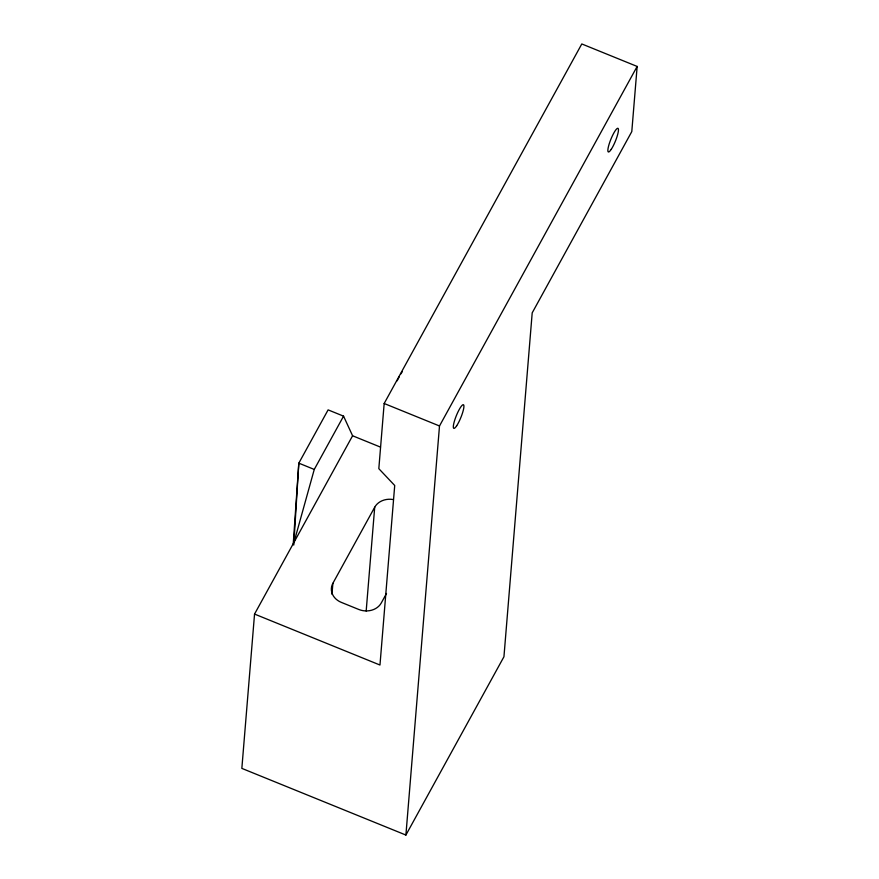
<?xml version="1.0" encoding="UTF-8"?>
<svg xmlns="http://www.w3.org/2000/svg" width="879" height="879" viewBox="0 0 879 879"><rect width="100%" height="100%" fill="white"/><g stroke="black" fill="none" stroke-linecap="round" stroke-linejoin="round"><path stroke-width="1.32" d="M293.201 544.53L298.816 463.156L328.109 409.878L343.557 416.152L352.589 435.775L380.464 447.103M293.773 545.024L298.816 463.156L314.264 469.441L343.557 416.152M254.547 614.069L241.846 768.389L405.9 835.05L503.942 656.756L532.202 312.847L631.792 131.597L637.154 66.441L581.799 43.95L384.167 403.494L378.827 468.672L394.715 485.494L379.97 665.029L254.547 614.069L352.589 435.775M331.987 594.226L332.877 583.304L374.707 507.205A16.987 14.229 4.7 0 1 392.957 499.503M366.18 611.015L374.707 507.205M405.9 835.05L439.5 425.974L637.154 66.441M293.993 542.332L314.264 469.441M386.507 593.446L381.277 602.961A16.987 14.229 4.7 0 1 358.797 609.477L341.294 602.368A16.987 14.229 4.7 0 1 332.877 583.304M384.167 403.494L439.5 425.974M397.165 380.805A28.315 5.428 -67.9 0 1 399.385 376.531M400.879 373.927A28.315 5.428 -67.9 0 1 402.373 371.542M611.246 149.331A12.745 2.439 -67.9 0 0 618.409 129.081A12.745 2.439 -67.9 0 0 609.839 142.013A12.745 2.439 -67.9 0 0 611.246 149.331M456.706 425.733A12.745 2.439 -67.9 0 0 463.87 405.483A12.745 2.439 -67.9 0 0 455.3 418.415A12.745 2.439 -67.9 0 0 456.706 425.733"/></g></svg>
